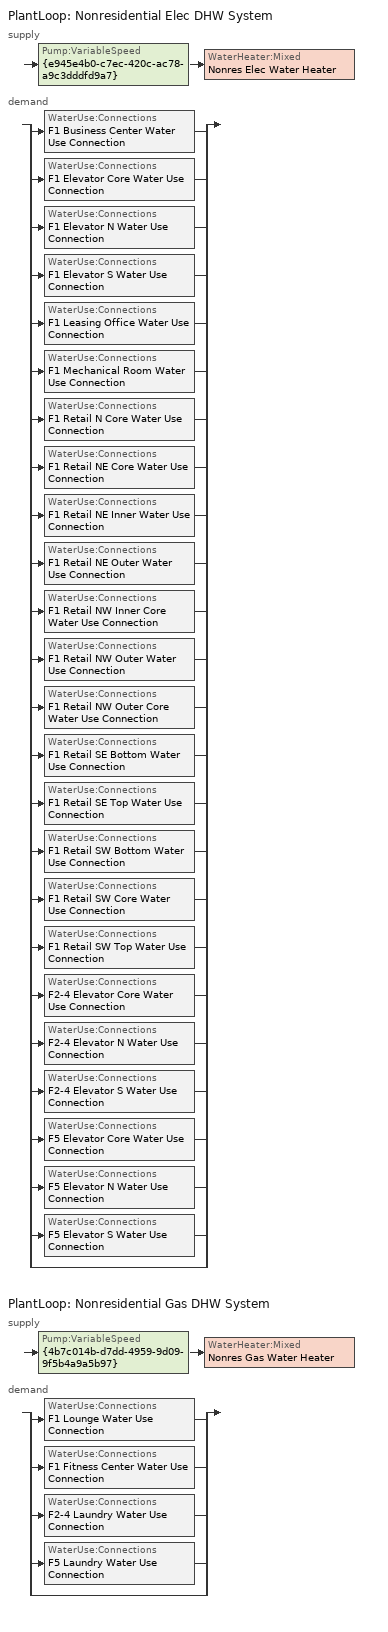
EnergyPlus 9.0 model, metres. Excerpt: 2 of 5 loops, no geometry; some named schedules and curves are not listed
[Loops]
PlantLoop 'Nonresidential Elec DHW System'
 supply: Pump:VariableSpeed '{e945e4b0-c7ec-420c-ac78-a9c3dddfd9a7}' > WaterHeater:Mixed 'Nonres Elec Water Heater'
 demand: split
  | WaterUse:Connections 'F1 Business Center Water Use Connection'
  | WaterUse:Connections 'F1 Elevator Core Water Use Connection'
  | WaterUse:Connections 'F1 Elevator N Water Use Connection'
  | WaterUse:Connections 'F1 Elevator S Water Use Connection'
  | WaterUse:Connections 'F1 Leasing Office Water Use Connection'
  | WaterUse:Connections 'F1 Mechanical Room Water Use Connection'
  | WaterUse:Connections 'F1 Retail N Core Water Use Connection'
  | WaterUse:Connections 'F1 Retail NE Core Water Use Connection'
  | WaterUse:Connections 'F1 Retail NE Inner Water Use Connection'
  | WaterUse:Connections 'F1 Retail NE Outer Water Use Connection'
  | WaterUse:Connections 'F1 Retail NW Inner Core Water Use Connection'
  | WaterUse:Connections 'F1 Retail NW Outer Water Use Connection'
  | WaterUse:Connections 'F1 Retail NW Outer Core Water Use Connection'
  | WaterUse:Connections 'F1 Retail SE Bottom Water Use Connection'
  | WaterUse:Connections 'F1 Retail SE Top Water Use Connection'
  | WaterUse:Connections 'F1 Retail SW Bottom Water Use Connection'
  | WaterUse:Connections 'F1 Retail SW Core Water Use Connection'
  | WaterUse:Connections 'F1 Retail SW Top Water Use Connection'
  | WaterUse:Connections 'F2-4 Elevator Core Water Use Connection'
  | WaterUse:Connections 'F2-4 Elevator N Water Use Connection'
  | WaterUse:Connections 'F2-4 Elevator S Water Use Connection'
  | WaterUse:Connections 'F5 Elevator Core Water Use Connection'
  | WaterUse:Connections 'F5 Elevator N Water Use Connection'
  | WaterUse:Connections 'F5 Elevator S Water Use Connection'
  | bypass
PlantLoop 'Nonresidential Gas DHW System'
 supply: Pump:VariableSpeed '{4b7c014b-d7dd-4959-9d09-9f5b4a9a5b97}' > WaterHeater:Mixed 'Nonres Gas Water Heater'
 demand: split
  | WaterUse:Connections 'F1 Lounge Water Use Connection'
  | WaterUse:Connections 'F1 Fitness Center Water Use Connection'
  | WaterUse:Connections 'F2-4 Laundry Water Use Connection'
  | WaterUse:Connections 'F5 Laundry Water Use Connection'
  | bypass
[Fan:OnOff] Availability Schedule=Always On; Fan Total Efficiency=0.4275; Pressure Rise {Pa}=317.19; Motor Efficiency=0.855; Motor In Airstream Fraction=1
Name | Maximum Flow Rate {m3/s} | Fan Power Ratio Function of Speed Ratio Curve | Fan Efficiency Ratio Function of Speed Ratio Curve
Fan 24 | 0.349971 | Fan On Off Power Curve 18 | Fan On Off Efficiency Curve 18
Fan 25 | 0.349971 | Fan On Off Power Curve 19 | Fan On Off Efficiency Curve 19
Fan 26 | 0.134032 | Fan On Off Power Curve 20 | Fan On Off Efficiency Curve 20
Fan 27 | 0.134032 | Fan On Off Power Curve 21 | Fan On Off Efficiency Curve 21
[Coil:Heating:DX:SingleSpeed] Availability Schedule=Always On Discrete; Gross Rated Heating COP {W/W}=5.58981; Rated Supply Fan Power Per Volume Flow Rate {W/(m3/s)}=773.3; Heating Capacity Function of Temperature Curve=CoilHtgHPQRatio_fToadbSI; Heating Capacity Function of Flow Fraction Curve=CoilHtgHPQRatio_fCFMRatio; Energy Input Ratio Function of Temperature Curve=CoilHtgHPEIRRatio_fToadbSI; Energy Input Ratio Function of Flow Fraction Curve=CoilHtgHPEIRRatio_fCFMRatio; Part Load Fraction Correlation Curve=CoilHtgHPEIRRatio_fQFrac; Minimum Outdoor Dry-Bulb Temperature for Compressor Operation {C}=-8.33333; Maximum Outdoor Dry-Bulb Temperature for Defrost Operation {C}=4.44444; Crankcase Heater Capacity {W}=0; Maximum Outdoor Dry-Bulb Temperature for Crankcase Heater Operation {C}=10; Defrost Strategy=Resistive; Defrost Control=Timed; Defrost Time Period Fraction=0.058333
Name | Gross Rated Heating Capacity {W} | Rated Air Flow Rate {m3/s} | Resistive Defrost Heater Capacity {W}
CoilHtg 3; CoilHtg 2 | 17895.1 | 1.07225 | 22220.3
CoilHtg 1; CoilHtg 21 | 8947.58 | 0.536128 | 11110.1
CoilHtg 4 | 46229 | 2.76999 | 57402.4
CoilHtg 5 | 26842.7 | 1.60838 | 33330.4
CoilHtg 6; CoilHtg 7 | 40264.2 | 2.41257 | 49995.6
CoilHtg 8; CoilHtg 9 | 17522.3 | 1.04991 | 21757.4
CoilHtg 10; CoilHtg 11 | 6710.68 | 0.402095 | 8332.6
CoilHtg 19; CoilHtg 18 | 5965.05 | 0.357418 | 7406.76
CoilHtg 17 | 2982.53 | 0.178709 | 3703.39
CoilHtg 20 | 15409.7 | 0.923327 | 19134.1
CoilHtg 22; CoilHtg 23 | 13421.4 | 0.804189 | 16665.2
CoilHtg 24; CoilHtg 25 | 5840.76 | 0.349971 | 7252.45
CoilHtg 26; CoilHtg 27 | 2236.89 | 0.134032 | 2777.53
[Coil:Cooling:DX:SingleSpeed] Availability Schedule=Always On Discrete; Gross Rated Sensible Heat Ratio=Autosize; Gross Rated Cooling COP {W/W}=4.07563; Rated Evaporator Fan Power Per Volume Flow Rate {W/(m3/s)}=773.3; Total Cooling Capacity Function of Temperature Curve=CoilClgDXQRatio_fTwbToadbSI; Total Cooling Capacity Function of Flow Fraction Curve=CoilClgDXSnglQRatio_fCFMRatio; Energy Input Ratio Function of Flow Fraction Curve=CoilClgDXSnglEIRRatio_fCFMRatio; Part Load Fraction Correlation Curve=CoilClgDXSEEREIRRatio_fQFrac; Condenser Type=AirCooled; Evaporative Condenser Effectiveness=0; Evaporative Condenser Air Flow Rate {m3/s}=Autosize; Evaporative Condenser Pump Rated Power Consumption {W}=Autosize; Crankcase Heater Capacity {W}=0; Maximum Outdoor Dry-Bulb Temperature for Crankcase Heater Operation {C}=0; Basin Heater Capacity {W/K}=0; Basin Heater Setpoint Temperature {C}=10
Name | Gross Rated Total Cooling Capacity {W} | Rated Air Flow Rate {m3/s} | Energy Input Ratio Function of Temperature Curve
CoilCooling 3 | 18546.1 | 1.07225 | CoilClgDXSEEREIR_fTwbToadbSI-3
CoilCooling 1 | 9273.06 | 0.536128 | CoilClgDXSEEREIR_fTwbToadbSI
CoilCooling 2 | 18546.1 | 1.07225 | CoilClgDXSEEREIR_fTwbToadbSI-2
CoilCooling 4 | 47911 | 2.76999 | CoilClgDXSEEREIR_fTwbToadbSI-4
CoilCooling 5 | 27819.2 | 1.60838 | CoilClgDXSEEREIR_fTwbToadbSI-5
CoilCooling 6 | 41728.9 | 2.41257 | CoilClgDXSEEREIR_fTwbToadbSI-6
CoilCooling 7 | 41728.9 | 2.41257 | CoilClgDXSEEREIR_fTwbToadbSI-7
CoilCooling 8 | 18159.7 | 1.04991 | CoilClgDXSEEREIR_fTwbToadbSI-8
CoilCooling 9 | 18159.7 | 1.04991 | CoilClgDXSEEREIR_fTwbToadbSI-9
CoilCooling 10 | 6954.81 | 0.402095 | CoilClgDXSEEREIR_fTwbToadbSI-10
CoilCooling 11 | 6954.81 | 0.402095 | CoilClgDXSEEREIR_fTwbToadbSI-11
CoilCooling 19 | 6182.04 | 0.357418 | CoilClgDXSEEREIR_fTwbToadbSI-14
CoilCooling 17 | 3091.02 | 0.178709 | CoilClgDXSEEREIR_fTwbToadbSI-12
CoilCooling 18 | 6182.04 | 0.357418 | CoilClgDXSEEREIR_fTwbToadbSI-13
CoilCooling 20 | 15970.3 | 0.923327 | CoilClgDXSEEREIR_fTwbToadbSI-15
CoilCooling 21 | 9273.06 | 0.536128 | CoilClgDXSEEREIR_fTwbToadbSI-16
CoilCooling 22 | 13909.6 | 0.804189 | CoilClgDXSEEREIR_fTwbToadbSI-17
CoilCooling 23 | 13909.6 | 0.804189 | CoilClgDXSEEREIR_fTwbToadbSI-18
CoilCooling 24 | 6053.24 | 0.349971 | CoilClgDXSEEREIR_fTwbToadbSI-19
CoilCooling 25 | 6053.24 | 0.349971 | CoilClgDXSEEREIR_fTwbToadbSI-20
CoilCooling 26 | 2318.27 | 0.134032 | CoilClgDXSEEREIR_fTwbToadbSI-21
CoilCooling 27 | 2318.27 | 0.134032 | CoilClgDXSEEREIR_fTwbToadbSI-22
[Coil:Heating:Electric] Availability Schedule=Always On; Efficiency=1
Name | Nominal Capacity {W}
SupCoilHtg 3; SupCoilHtg 2 | 14574.1
SupCoilHtg 1; SupCoilHtg 21 | 7287.07
SupCoilHtg 4 | 37650
SupCoilHtg 5 | 21861.2
SupCoilHtg 6; SupCoilHtg 7 | 32791.7
SupCoilHtg 8; SupCoilHtg 9 | 14270.5
SupCoilHtg 10; SupCoilHtg 11 | 5465.31
SupCoilHtg 19; SupCoilHtg 18 | 4858.03
SupCoilHtg 17 | 2429.02
SupCoilHtg 20 | 12549.9
SupCoilHtg 22; SupCoilHtg 23 | 10930.6
SupCoilHtg 24; SupCoilHtg 25 | 4756.84
SupCoilHtg 26; SupCoilHtg 27 | 1821.76
[AvailabilityManager:NightCycle] Applicability Schedule=Always On Discrete; Control Type=CycleOnAny; Thermostat Tolerance {deltaC}=1.11111; Cycling Run Time Control Type=ThermostatWithMinimumRunTime; Cycling Run Time {s}=900
Name | Fan Schedule
Availability Manager Night Cycle 1 | RetailHVACAvail
Availability Manager Night Cycle 2 | OfficeHVACAvail
[AvailabilityManager:Scheduled] Schedule=Always On Discrete
BaseSys5 OACtrl OA System Availability Manager; DOAS1 OACtrl OA System Availability Manager
[PlantLoop] Fluid Type=Water; Maximum Loop Temperature {C}=100; Minimum Loop Temperature {C}=0; Maximum Loop Flow Rate {m3/s}=Autosize; Minimum Loop Flow Rate {m3/s}=0; Plant Loop Volume {m3}=Autocalculate; Load Distribution Scheme=Optimal; Plant Loop Demand Calculation Scheme=SingleSetpoint
Name | Plant Equipment Operation Scheme
Nonresidential Elec DHW System | Nonresidential Elec DHW System Operation Schemes
Nonresidential Gas DHW System | Nonresidential Gas DHW System Operation Schemes
[Sizing:Plant] Loop Type=Heating; Design Loop Exit Temperature {C}=57.2222; Loop Design Temperature Difference {deltaC}=44.4444; Sizing Option=NonCoincident; Zone Timesteps in Averaging Window=1; Coincident Sizing Factor Mode=None
Nonresidential Elec DHW System; Nonresidential Gas DHW System
[Pump:VariableSpeed] Design Maximum Flow Rate {m3/s}=Autosize; Design Pump Head {Pa}=0; Design Power Consumption {W}=Autosize; Motor Efficiency=0.9; Fraction of Motor Inefficiencies to Fluid Stream=0; Coefficient 1 of the Part Load Performance Curve=0; Coefficient 2 of the Part Load Performance Curve=1; Coefficient 3 of the Part Load Performance Curve=0; Coefficient 4 of the Part Load Performance Curve=0; Design Minimum Flow Rate {m3/s}=0; Pump Control Type=Intermittent; Skin Loss Radiative Fraction=0.5; Design Power Sizing Method=PowerPerFlowPerPressure; Design Electric Power per Unit Flow Rate {W/(m3/s)}=348701.1; Design Shaft Power per Unit Flow Rate per Unit Head=1.28205; Design Minimum Flow Rate Fraction=0
{e945e4b0-c7ec-420c-ac78-a9c3dddfd9a7}; {4b7c014b-d7dd-4959-9d09-9f5b4a9a5b97}
[PlantEquipmentOperationSchemes] Control Scheme Object Type 1=PlantEquipmentOperation:HeatingLoad; Control Scheme Schedule Name 1=Always On Discrete
Name | Control Scheme Name 1
Nonresidential Elec DHW System Operation Schemes | Nonresidential Elec DHW System Heating Operation Scheme
Nonresidential Gas DHW System Operation Schemes | Nonresidential Gas DHW System Heating Operation Scheme
[PlantEquipmentOperation:HeatingLoad] Load Range Lower Limit 1 {W}=0; Load Range Upper Limit 1 {W}=1000000000
Name | Range Equipment List Name 1
Nonresidential Elec DHW System Heating Operation Scheme | Nonresidential Elec DHW System Heating Equipment List
Nonresidential Gas DHW System Heating Operation Scheme | Nonresidential Gas DHW System Heating Equipment List
[PlantEquipmentList]
Nonresidential Elec DHW System Heating Equipment List: WaterHeater:Mixed, Nonres Elec Water Heater
Nonresidential Gas DHW System Heating Equipment List: WaterHeater:Mixed, Nonres Gas Water Heater
[WaterHeater:Mixed] Deadband Temperature Difference {deltaC}=2; Maximum Temperature Limit {C}=82.22; Heater Control Type=Cycle; Heater Ignition Minimum Flow Rate {m3/s}=0; Heater Ignition Delay {s}=0; Off Cycle Parasitic Fuel Consumption Rate {W}=0; Off Cycle Parasitic Heat Fraction to Tank=0.8; On Cycle Parasitic Fuel Consumption Rate {W}=0; On Cycle Parasitic Heat Fraction to Tank=0; Ambient Temperature Indicator=Schedule; Off Cycle Loss Fraction to Zone=1; On Cycle Loss Fraction to Zone=1; Use Side Effectiveness=1; Source Side Effectiveness=1; Use Side Design Flow Rate {m3/s}=Autosize; Source Side Design Flow Rate {m3/s}=Autosize; Indirect Water Heating Recovery Time {hr}=1.5; Source Side Flow Control Mode=IndirectHeatPrimarySetpoint
Name | Tank Volume {m3} | Setpoint Temperature Schedule | Heater Maximum Capacity {W} | Heater Fuel Type | Heater Thermal Efficiency | Ambient Temperature Schedule | Off Cycle Loss Coefficient to Ambient Temperature {W/K} | On Cycle Loss Coefficient to Ambient Temperature {W/K}
Nonres Elec Water Heater | 0.0912598 | Nonres Elec Water Heater Setpoint Temp | 7026.73 | Electricity | 0.99 | Nonres Elec Water Heater Ambient Temperature | 0.299354 | 0.299354
Nonres Gas Water Heater | 0.0223027 | Nonres Gas Water Heater Setpoint Temp | 2146.56 | NaturalGas | 0.8 | Nonres Gas Water Heater Ambient Temperature | 4.74783 | 4.74783
[WaterUse:Connections]
Name | Water Use Equipment Name 1
F1 Business Center Water Use Connection | F1 Business Center Water Use Equipment
F1 Elevator Core Water Use Connection | F1 Elevator Core Water Use Equipment
F1 Elevator N Water Use Connection | F1 Elevator N Water Use Equipment
F1 Elevator S Water Use Connection | F1 Elevator S Water Use Equipment
F1 Leasing Office Water Use Connection | F1 Leasing Office Water Use Equipment
F1 Mechanical Room Water Use Connection | F1 Mechanical Room Water Use Equipment
F1 Retail N Core Water Use Connection | F1 Retail N Core Water Use Equipment
F1 Retail NE Core Water Use Connection | F1 Retail NE Core Water Use Equipment
F1 Retail NE Inner Water Use Connection | F1 Retail NE Inner Water Use Equipment
F1 Retail NE Outer Water Use Connection | F1 Retail NE Outer Water Use Equipment
F1 Retail NW Inner Core Water Use Connection | F1 Retail NW Inner Core Water Use Equipment
F1 Retail NW Outer Water Use Connection | F1 Retail NW Outer Water Use Equipment
F1 Retail NW Outer Core Water Use Connection | F1 Retail NW Outer Core Water Use Equipment
F1 Retail SE Bottom Water Use Connection | F1 Retail SE Bottom Water Use Equipment
F1 Retail SE Top Water Use Connection | F1 Retail SE Top Water Use Equipment
F1 Retail SW Bottom Water Use Connection | F1 Retail SW Bottom Water Use Equipment
F1 Retail SW Core Water Use Connection | F1 Retail SW Core Water Use Equipment
F1 Retail SW Top Water Use Connection | F1 Retail SW Top Water Use Equipment
F2-4 Elevator Core Water Use Connection | F2-4 Elevator Core Water Use Equipment
F2-4 Elevator N Water Use Connection | F2-4 Elevator N Water Use Equipment
F2-4 Elevator S Water Use Connection | F2-4 Elevator S Water Use Equipment
F5 Elevator Core Water Use Connection | F5 Elevator Core Water Use Equipment
F5 Elevator N Water Use Connection | F5 Elevator N Water Use Equipment
F5 Elevator S Water Use Connection | F5 Elevator S Water Use Equipment
F1 Lounge Water Use Connection | F1 Lounge Water Use Equipment
F1 Fitness Center Water Use Connection | F1 Fitness Center Water Use Equipment
F2-4 Laundry Water Use Connection | F2-4 Laundry Water Use Equipment
F5 Laundry Water Use Connection | F5 Laundry Water Use Equipment
[WaterUse:Equipment]
Name | Peak Flow Rate {m3/s} | Flow Rate Fraction Schedule | Target Temperature Schedule
F1 Business Center Water Use Equipment | 1.13568e-06 | RetailServiceHotWater | F1 Business Center Target SHW Temp
F1 Elevator Core Water Use Equipment | 7.09765e-09 | RetailServiceHotWater | F1 Elevator Core Target SHW Temp
F1 Elevator N Water Use Equipment | 7.09765e-09 | RetailServiceHotWater | F1 Elevator N Target SHW Temp
F1 Elevator S Water Use Equipment | 7.09765e-09 | RetailServiceHotWater | F1 Elevator S Target SHW Temp
F1 Leasing Office Water Use Equipment | 3.26492e-07 | RetailServiceHotWater | F1 Leasing Office Target SHW Temp
F1 Mechanical Room Water Use Equipment | 1.22647e-07 | RetailServiceHotWater | F1 Mechanical Room Target SHW Temp
F1 Retail N Core Water Use Equipment | 2.62666e-06 | RetailServiceHotWater | F1 Retail N Core Target SHW Temp
F1 Retail NE Core Water Use Equipment | 2.2717e-06 | RetailServiceHotWater | F1 Retail NE Core Target SHW Temp
F1 Retail NE Inner Water Use Equipment | 2.2717e-06 | RetailServiceHotWater | F1 Retail NE Inner Target SHW Temp
F1 Retail NE Outer Water Use Equipment | 2.2717e-06 | RetailServiceHotWater | F1 Retail NE Outer Target SHW Temp
F1 Retail NW Inner Core Water Use Equipment | 2.2717e-06 | RetailServiceHotWater | F1 Retail NW Inner Core Target SHW Temp
F1 Retail NW Outer Water Use Equipment | 2.2717e-06 | RetailServiceHotWater | F1 Retail NW Outer Target SHW Temp
F1 Retail NW Outer Core Water Use Equipment | 2.2717e-06 | RetailServiceHotWater | F1 Retail NW Outer Core Target SHW Temp
F1 Retail SE Bottom Water Use Equipment | 2.2717e-06 | RetailServiceHotWater | F1 Retail SE Bottom Target SHW Temp
F1 Retail SE Top Water Use Equipment | 2.2717e-06 | RetailServiceHotWater | F1 Retail SE Top Target SHW Temp
F1 Retail SW Bottom Water Use Equipment | 2.2717e-06 | RetailServiceHotWater | F1 Retail SW Bottom Target SHW Temp
F1 Retail SW Core Water Use Equipment | 2.2717e-06 | RetailServiceHotWater | F1 Retail SW Core Target SHW Temp
F1 Retail SW Top Water Use Equipment | 2.44207e-06 | RetailServiceHotWater | F1 Retail SW Top Target SHW Temp
F2-4 Elevator Core Water Use Equipment | 2.12929e-08 | OfficeServiceHotWater | F2-4 Elevator Core Target SHW Temp
F2-4 Elevator N Water Use Equipment | 2.12929e-08 | OfficeServiceHotWater | F2-4 Elevator N Target SHW Temp
F2-4 Elevator S Water Use Equipment | 2.12929e-08 | OfficeServiceHotWater | F2-4 Elevator S Target SHW Temp
F5 Elevator Core Water Use Equipment | 7.09765e-09 | OfficeServiceHotWater | F5 Elevator Core Target SHW Temp
F5 Elevator N Water Use Equipment | 7.09765e-09 | OfficeServiceHotWater | F5 Elevator N Target SHW Temp
F5 Elevator S Water Use Equipment | 7.09765e-09 | OfficeServiceHotWater | F5 Elevator S Target SHW Temp
F1 Lounge Water Use Equipment | 3.3124e-06 | RetailServiceHotWater | F1 Lounge Target SHW Temp
F1 Fitness Center Water Use Equipment | 1.70344e-06 | RetailServiceHotWater | F1 Fitness Center Target SHW Temp
F2-4 Laundry Water Use Equipment | 1.64098e-06 | OfficeServiceHotWater | F2-4 Laundry Target SHW Temp
F5 Laundry Water Use Equipment | 5.46992e-07 | OfficeServiceHotWater | F5 Laundry Target SHW Temp
[SetpointManager:Scheduled] Control Variable=Temperature
Name | Schedule | Setpoint Node or NodeList
{9c23ce0c-5e43-433c-81de-28aacaa101f5} | Nonresidential Elec DHW System Supply Temp Schedule | Nonresidential Elec DHW System Supply Mixer Outlet Node
{020d1c5b-c051-4ad9-a748-a02a762bd704} | Nonresidential Gas DHW System Supply Temp Schedule | Nonresidential Gas DHW System Supply Mixer Outlet Node
[Schedule:Year]
Always On: Always On Week Rule - Jan1-Dec31, 1, 1, 12, 31
OfficeServiceHotWater: OfficeServiceHotWaterWk, 1, 1, 12, 31
RetailServiceHotWater: RetailServiceHotWaterWk, 1, 1, 12, 31
F1 Business Center Target SHW Temp: F1 Business Center Target SHW Temp Week Rule - Jan1-Dec31, 1, 1, 12, 31
F1 Elevator Core Target SHW Temp: F1 Elevator Core Target SHW Temp Week Rule - Jan1-Dec31, 1, 1, 12, 31
F1 Elevator N Target SHW Temp: F1 Elevator N Target SHW Temp Week Rule - Jan1-Dec31, 1, 1, 12, 31
F1 Elevator S Target SHW Temp: F1 Elevator S Target SHW Temp Week Rule - Jan1-Dec31, 1, 1, 12, 31
F1 Fitness Center Target SHW Temp: F1 Fitness Center Target SHW Temp Week Rule - Jan1-Dec31, 1, 1, 12, 31
F1 Leasing Office Target SHW Temp: F1 Leasing Office Target SHW Temp Week Rule - Jan1-Dec31, 1, 1, 12, 31
F1 Lounge Target SHW Temp: F1 Lounge Target SHW Temp Week Rule - Jan1-Dec31, 1, 1, 12, 31
F1 Mechanical Room Target SHW Temp: F1 Mechanical Room Target SHW Temp Week Rule - Jan1-Dec31, 1, 1, 12, 31
F1 Retail N Core Target SHW Temp: F1 Retail N Core Target SHW Temp Week Rule - Jan1-Dec31, 1, 1, 12, 31
F1 Retail NE Core Target SHW Temp: F1 Retail NE Core Target SHW Temp Week Rule - Jan1-Dec31, 1, 1, 12, 31
F1 Retail NE Inner Target SHW Temp: F1 Retail NE Inner Target SHW Temp Week Rule - Jan1-Dec31, 1, 1, 12, 31
F1 Retail NE Outer Target SHW Temp: F1 Retail NE Outer Target SHW Temp Week Rule - Jan1-Dec31, 1, 1, 12, 31
F1 Retail NW Inner Core Target SHW Temp: F1 Retail NW Inner Core Target SHW Temp Week Rule - Jan1-Dec31, 1, 1, 12, 31
F1 Retail NW Outer Core Target SHW Temp: F1 Retail NW Outer Core Target SHW Temp Week Rule - Jan1-Dec31, 1, 1, 12, 31
F1 Retail NW Outer Target SHW Temp: F1 Retail NW Outer Target SHW Temp Week Rule - Jan1-Dec31, 1, 1, 12, 31
F1 Retail SE Bottom Target SHW Temp: F1 Retail SE Bottom Target SHW Temp Week Rule - Jan1-Dec31, 1, 1, 12, 31
F1 Retail SE Top Target SHW Temp: F1 Retail SE Top Target SHW Temp Week Rule - Jan1-Dec31, 1, 1, 12, 31
F1 Retail SW Bottom Target SHW Temp: F1 Retail SW Bottom Target SHW Temp Week Rule - Jan1-Dec31, 1, 1, 12, 31
F1 Retail SW Core Target SHW Temp: F1 Retail SW Core Target SHW Temp Week Rule - Jan1-Dec31, 1, 1, 12, 31
F1 Retail SW Top Target SHW Temp: F1 Retail SW Top Target SHW Temp Week Rule - Jan1-Dec31, 1, 1, 12, 31
F2-4 Elevator Core Target SHW Temp: F2-4 Elevator Core Target SHW Temp Week Rule - Jan1-Dec31, 1, 1, 12, 31
F2-4 Elevator N Target SHW Temp: F2-4 Elevator N Target SHW Temp Week Rule - Jan1-Dec31, 1, 1, 12, 31
F2-4 Elevator S Target SHW Temp: F2-4 Elevator S Target SHW Temp Week Rule - Jan1-Dec31, 1, 1, 12, 31
F2-4 Laundry Target SHW Temp: F2-4 Laundry Target SHW Temp Week Rule - Jan1-Dec31, 1, 1, 12, 31
F5 Elevator Core Target SHW Temp: F5 Elevator Core Target SHW Temp Week Rule - Jan1-Dec31, 1, 1, 12, 31
F5 Elevator N Target SHW Temp: F5 Elevator N Target SHW Temp Week Rule - Jan1-Dec31, 1, 1, 12, 31
F5 Elevator S Target SHW Temp: F5 Elevator S Target SHW Temp Week Rule - Jan1-Dec31, 1, 1, 12, 31
F5 Laundry Target SHW Temp: F5 Laundry Target SHW Temp Week Rule - Jan1-Dec31, 1, 1, 12, 31
Nonres Elec Water Heater Ambient Temperature: Nonres Elec Water Heater Ambient Temperature Week Rule - Jan1-Dec31, 1, 1, 12, 31
Nonres Elec Water Heater Setpoint Temp: Nonres Elec Water Heater Setpoint Temp Week Rule - Jan1-Dec31, 1, 1, 12, 31
Nonres Gas Water Heater Ambient Temperature: Nonres Gas Water Heater Ambient Temperature Week Rule - Jan1-Dec31, 1, 1, 12, 31
Nonres Gas Water Heater Setpoint Temp: Nonres Gas Water Heater Setpoint Temp Week Rule - Jan1-Dec31, 1, 1, 12, 31
Nonresidential Elec DHW System Supply Temp Schedule: Nonresidential Elec DHW System Supply Temp Schedule Week Rule - Jan1-Dec31, 1, 1, 12, 31
Nonresidential Gas DHW System Supply Temp Schedule: Nonresidential Gas DHW System Supply Temp Schedule Week Rule - Jan1-Dec31, 1, 1, 12, 31
[Schedule:Week:Daily]
OfficeServiceHotWaterWk: OfficeServiceHotWaterSun, OfficeServiceHotWaterWD, OfficeServiceHotWaterWD, OfficeServiceHotWaterWD, OfficeServiceHotWaterWD, OfficeServiceHotWaterWD, OfficeServiceHotWaterSat, OfficeServiceHotWaterSun, OnDay, OffDay, OfficeServiceHotWaterSun, OfficeServiceHotWaterSun
RetailServiceHotWaterWk: RetailServiceHotWaterSun, RetailServiceHotWaterWD, RetailServiceHotWaterWD, RetailServiceHotWaterWD, RetailServiceHotWaterWD, RetailServiceHotWaterWD, RetailServiceHotWaterSat, RetailServiceHotWaterSun, OnDay, OffDay, RetailServiceHotWaterSun, RetailServiceHotWaterSun
F1 Business Center Target SHW Temp Week Rule - Jan1-Dec31: {80e2c012-1bb5-4421-b7c9-43ed0f72b64b}, {80e2c012-1bb5-4421-b7c9-43ed0f72b64b}, {80e2c012-1bb5-4421-b7c9-43ed0f72b64b}, {80e2c012-1bb5-4421-b7c9-43ed0f72b64b}, {80e2c012-1bb5-4421-b7c9-43ed0f72b64b}, {80e2c012-1bb5-4421-b7c9-43ed0f72b64b}, {80e2c012-1bb5-4421-b7c9-43ed0f72b64b}, {80e2c012-1bb5-4421-b7c9-43ed0f72b64b}, {80e2c012-1bb5-4421-b7c9-43ed0f72b64b}, {80e2c012-1bb5-4421-b7c9-43ed0f72b64b}, {80e2c012-1bb5-4421-b7c9-43ed0f72b64b}, {80e2c012-1bb5-4421-b7c9-43ed0f72b64b}
F1 Elevator Core Target SHW Temp Week Rule - Jan1-Dec31: {abe9f7e3-a1b5-4d95-a080-f5256ad6358c}, {abe9f7e3-a1b5-4d95-a080-f5256ad6358c}, {abe9f7e3-a1b5-4d95-a080-f5256ad6358c}, {abe9f7e3-a1b5-4d95-a080-f5256ad6358c}, {abe9f7e3-a1b5-4d95-a080-f5256ad6358c}, {abe9f7e3-a1b5-4d95-a080-f5256ad6358c}, {abe9f7e3-a1b5-4d95-a080-f5256ad6358c}, {abe9f7e3-a1b5-4d95-a080-f5256ad6358c}, {abe9f7e3-a1b5-4d95-a080-f5256ad6358c}, {abe9f7e3-a1b5-4d95-a080-f5256ad6358c}, {abe9f7e3-a1b5-4d95-a080-f5256ad6358c}, {abe9f7e3-a1b5-4d95-a080-f5256ad6358c}
F1 Elevator N Target SHW Temp Week Rule - Jan1-Dec31: {4d3eff7e-54ae-4793-860d-41e3d1fba7af}, {4d3eff7e-54ae-4793-860d-41e3d1fba7af}, {4d3eff7e-54ae-4793-860d-41e3d1fba7af}, {4d3eff7e-54ae-4793-860d-41e3d1fba7af}, {4d3eff7e-54ae-4793-860d-41e3d1fba7af}, {4d3eff7e-54ae-4793-860d-41e3d1fba7af}, {4d3eff7e-54ae-4793-860d-41e3d1fba7af}, {4d3eff7e-54ae-4793-860d-41e3d1fba7af}, {4d3eff7e-54ae-4793-860d-41e3d1fba7af}, {4d3eff7e-54ae-4793-860d-41e3d1fba7af}, {4d3eff7e-54ae-4793-860d-41e3d1fba7af}, {4d3eff7e-54ae-4793-860d-41e3d1fba7af}
F1 Elevator S Target SHW Temp Week Rule - Jan1-Dec31: {b1c16406-1707-49bf-aa79-650cbeb5ce8b}, {b1c16406-1707-49bf-aa79-650cbeb5ce8b}, {b1c16406-1707-49bf-aa79-650cbeb5ce8b}, {b1c16406-1707-49bf-aa79-650cbeb5ce8b}, {b1c16406-1707-49bf-aa79-650cbeb5ce8b}, {b1c16406-1707-49bf-aa79-650cbeb5ce8b}, {b1c16406-1707-49bf-aa79-650cbeb5ce8b}, {b1c16406-1707-49bf-aa79-650cbeb5ce8b}, {b1c16406-1707-49bf-aa79-650cbeb5ce8b}, {b1c16406-1707-49bf-aa79-650cbeb5ce8b}, {b1c16406-1707-49bf-aa79-650cbeb5ce8b}, {b1c16406-1707-49bf-aa79-650cbeb5ce8b}
F1 Fitness Center Target SHW Temp Week Rule - Jan1-Dec31: {23a9564d-5437-46b8-a3ca-e53b9b1473e1}, {23a9564d-5437-46b8-a3ca-e53b9b1473e1}, {23a9564d-5437-46b8-a3ca-e53b9b1473e1}, {23a9564d-5437-46b8-a3ca-e53b9b1473e1}, {23a9564d-5437-46b8-a3ca-e53b9b1473e1}, {23a9564d-5437-46b8-a3ca-e53b9b1473e1}, {23a9564d-5437-46b8-a3ca-e53b9b1473e1}, {23a9564d-5437-46b8-a3ca-e53b9b1473e1}, {23a9564d-5437-46b8-a3ca-e53b9b1473e1}, {23a9564d-5437-46b8-a3ca-e53b9b1473e1}, {23a9564d-5437-46b8-a3ca-e53b9b1473e1}, {23a9564d-5437-46b8-a3ca-e53b9b1473e1}
F1 Leasing Office Target SHW Temp Week Rule - Jan1-Dec31: {69d5296a-42c5-4c72-8ec1-b90567dd50c6}, {69d5296a-42c5-4c72-8ec1-b90567dd50c6}, {69d5296a-42c5-4c72-8ec1-b90567dd50c6}, {69d5296a-42c5-4c72-8ec1-b90567dd50c6}, {69d5296a-42c5-4c72-8ec1-b90567dd50c6}, {69d5296a-42c5-4c72-8ec1-b90567dd50c6}, {69d5296a-42c5-4c72-8ec1-b90567dd50c6}, {69d5296a-42c5-4c72-8ec1-b90567dd50c6}, {69d5296a-42c5-4c72-8ec1-b90567dd50c6}, {69d5296a-42c5-4c72-8ec1-b90567dd50c6}, {69d5296a-42c5-4c72-8ec1-b90567dd50c6}, {69d5296a-42c5-4c72-8ec1-b90567dd50c6}
F1 Lounge Target SHW Temp Week Rule - Jan1-Dec31: {6c55bbcb-89b0-47d8-bd58-5f086ad35475}, {6c55bbcb-89b0-47d8-bd58-5f086ad35475}, {6c55bbcb-89b0-47d8-bd58-5f086ad35475}, {6c55bbcb-89b0-47d8-bd58-5f086ad35475}, {6c55bbcb-89b0-47d8-bd58-5f086ad35475}, {6c55bbcb-89b0-47d8-bd58-5f086ad35475}, {6c55bbcb-89b0-47d8-bd58-5f086ad35475}, {6c55bbcb-89b0-47d8-bd58-5f086ad35475}, {6c55bbcb-89b0-47d8-bd58-5f086ad35475}, {6c55bbcb-89b0-47d8-bd58-5f086ad35475}, {6c55bbcb-89b0-47d8-bd58-5f086ad35475}, {6c55bbcb-89b0-47d8-bd58-5f086ad35475}
F1 Mechanical Room Target SHW Temp Week Rule - Jan1-Dec31: {2158b899-3184-440e-84f8-48171fae316d}, {2158b899-3184-440e-84f8-48171fae316d}, {2158b899-3184-440e-84f8-48171fae316d}, {2158b899-3184-440e-84f8-48171fae316d}, {2158b899-3184-440e-84f8-48171fae316d}, {2158b899-3184-440e-84f8-48171fae316d}, {2158b899-3184-440e-84f8-48171fae316d}, {2158b899-3184-440e-84f8-48171fae316d}, {2158b899-3184-440e-84f8-48171fae316d}, {2158b899-3184-440e-84f8-48171fae316d}, {2158b899-3184-440e-84f8-48171fae316d}, {2158b899-3184-440e-84f8-48171fae316d}
F1 Retail N Core Target SHW Temp Week Rule - Jan1-Dec31: {48dbfa5d-7a27-417d-b510-4e5b5343e335}, {48dbfa5d-7a27-417d-b510-4e5b5343e335}, {48dbfa5d-7a27-417d-b510-4e5b5343e335}, {48dbfa5d-7a27-417d-b510-4e5b5343e335}, {48dbfa5d-7a27-417d-b510-4e5b5343e335}, {48dbfa5d-7a27-417d-b510-4e5b5343e335}, {48dbfa5d-7a27-417d-b510-4e5b5343e335}, {48dbfa5d-7a27-417d-b510-4e5b5343e335}, {48dbfa5d-7a27-417d-b510-4e5b5343e335}, {48dbfa5d-7a27-417d-b510-4e5b5343e335}, {48dbfa5d-7a27-417d-b510-4e5b5343e335}, {48dbfa5d-7a27-417d-b510-4e5b5343e335}
F1 Retail NE Core Target SHW Temp Week Rule - Jan1-Dec31: {9b59279e-0f08-48cf-9f3f-77e21565b221}, {9b59279e-0f08-48cf-9f3f-77e21565b221}, {9b59279e-0f08-48cf-9f3f-77e21565b221}, {9b59279e-0f08-48cf-9f3f-77e21565b221}, {9b59279e-0f08-48cf-9f3f-77e21565b221}, {9b59279e-0f08-48cf-9f3f-77e21565b221}, {9b59279e-0f08-48cf-9f3f-77e21565b221}, {9b59279e-0f08-48cf-9f3f-77e21565b221}, {9b59279e-0f08-48cf-9f3f-77e21565b221}, {9b59279e-0f08-48cf-9f3f-77e21565b221}, {9b59279e-0f08-48cf-9f3f-77e21565b221}, {9b59279e-0f08-48cf-9f3f-77e21565b221}
F1 Retail NE Inner Target SHW Temp Week Rule - Jan1-Dec31: {fe025e89-2701-4f97-9921-c43b56f52668}, {fe025e89-2701-4f97-9921-c43b56f52668}, {fe025e89-2701-4f97-9921-c43b56f52668}, {fe025e89-2701-4f97-9921-c43b56f52668}, {fe025e89-2701-4f97-9921-c43b56f52668}, {fe025e89-2701-4f97-9921-c43b56f52668}, {fe025e89-2701-4f97-9921-c43b56f52668}, {fe025e89-2701-4f97-9921-c43b56f52668}, {fe025e89-2701-4f97-9921-c43b56f52668}, {fe025e89-2701-4f97-9921-c43b56f52668}, {fe025e89-2701-4f97-9921-c43b56f52668}, {fe025e89-2701-4f97-9921-c43b56f52668}
F1 Retail NE Outer Target SHW Temp Week Rule - Jan1-Dec31: {eb74781c-03cc-4548-aa77-8b3558767861}, {eb74781c-03cc-4548-aa77-8b3558767861}, {eb74781c-03cc-4548-aa77-8b3558767861}, {eb74781c-03cc-4548-aa77-8b3558767861}, {eb74781c-03cc-4548-aa77-8b3558767861}, {eb74781c-03cc-4548-aa77-8b3558767861}, {eb74781c-03cc-4548-aa77-8b3558767861}, {eb74781c-03cc-4548-aa77-8b3558767861}, {eb74781c-03cc-4548-aa77-8b3558767861}, {eb74781c-03cc-4548-aa77-8b3558767861}, {eb74781c-03cc-4548-aa77-8b3558767861}, {eb74781c-03cc-4548-aa77-8b3558767861}
F1 Retail NW Inner Core Target SHW Temp Week Rule - Jan1-Dec31: {86a1a7f9-1ae0-4d73-9a97-ad8a8600142d}, {86a1a7f9-1ae0-4d73-9a97-ad8a8600142d}, {86a1a7f9-1ae0-4d73-9a97-ad8a8600142d}, {86a1a7f9-1ae0-4d73-9a97-ad8a8600142d}, {86a1a7f9-1ae0-4d73-9a97-ad8a8600142d}, {86a1a7f9-1ae0-4d73-9a97-ad8a8600142d}, {86a1a7f9-1ae0-4d73-9a97-ad8a8600142d}, {86a1a7f9-1ae0-4d73-9a97-ad8a8600142d}, {86a1a7f9-1ae0-4d73-9a97-ad8a8600142d}, {86a1a7f9-1ae0-4d73-9a97-ad8a8600142d}, {86a1a7f9-1ae0-4d73-9a97-ad8a8600142d}, {86a1a7f9-1ae0-4d73-9a97-ad8a8600142d}
F1 Retail NW Outer Core Target SHW Temp Week Rule - Jan1-Dec31: {734b135b-9ceb-428b-a084-6179000322aa}, {734b135b-9ceb-428b-a084-6179000322aa}, {734b135b-9ceb-428b-a084-6179000322aa}, {734b135b-9ceb-428b-a084-6179000322aa}, {734b135b-9ceb-428b-a084-6179000322aa}, {734b135b-9ceb-428b-a084-6179000322aa}, {734b135b-9ceb-428b-a084-6179000322aa}, {734b135b-9ceb-428b-a084-6179000322aa}, {734b135b-9ceb-428b-a084-6179000322aa}, {734b135b-9ceb-428b-a084-6179000322aa}, {734b135b-9ceb-428b-a084-6179000322aa}, {734b135b-9ceb-428b-a084-6179000322aa}
F1 Retail NW Outer Target SHW Temp Week Rule - Jan1-Dec31: {06732438-a15d-4905-9209-59138cd4fd2c}, {06732438-a15d-4905-9209-59138cd4fd2c}, {06732438-a15d-4905-9209-59138cd4fd2c}, {06732438-a15d-4905-9209-59138cd4fd2c}, {06732438-a15d-4905-9209-59138cd4fd2c}, {06732438-a15d-4905-9209-59138cd4fd2c}, {06732438-a15d-4905-9209-59138cd4fd2c}, {06732438-a15d-4905-9209-59138cd4fd2c}, {06732438-a15d-4905-9209-59138cd4fd2c}, {06732438-a15d-4905-9209-59138cd4fd2c}, {06732438-a15d-4905-9209-59138cd4fd2c}, {06732438-a15d-4905-9209-59138cd4fd2c}
F1 Retail SE Bottom Target SHW Temp Week Rule - Jan1-Dec31: {a8c62e0c-f9f9-47fb-b7e3-d881cbf79755}, {a8c62e0c-f9f9-47fb-b7e3-d881cbf79755}, {a8c62e0c-f9f9-47fb-b7e3-d881cbf79755}, {a8c62e0c-f9f9-47fb-b7e3-d881cbf79755}, {a8c62e0c-f9f9-47fb-b7e3-d881cbf79755}, {a8c62e0c-f9f9-47fb-b7e3-d881cbf79755}, {a8c62e0c-f9f9-47fb-b7e3-d881cbf79755}, {a8c62e0c-f9f9-47fb-b7e3-d881cbf79755}, {a8c62e0c-f9f9-47fb-b7e3-d881cbf79755}, {a8c62e0c-f9f9-47fb-b7e3-d881cbf79755}, {a8c62e0c-f9f9-47fb-b7e3-d881cbf79755}, {a8c62e0c-f9f9-47fb-b7e3-d881cbf79755}
F1 Retail SE Top Target SHW Temp Week Rule - Jan1-Dec31: {4af34c84-0961-4d0f-9105-5823de145f12}, {4af34c84-0961-4d0f-9105-5823de145f12}, {4af34c84-0961-4d0f-9105-5823de145f12}, {4af34c84-0961-4d0f-9105-5823de145f12}, {4af34c84-0961-4d0f-9105-5823de145f12}, {4af34c84-0961-4d0f-9105-5823de145f12}, {4af34c84-0961-4d0f-9105-5823de145f12}, {4af34c84-0961-4d0f-9105-5823de145f12}, {4af34c84-0961-4d0f-9105-5823de145f12}, {4af34c84-0961-4d0f-9105-5823de145f12}, {4af34c84-0961-4d0f-9105-5823de145f12}, {4af34c84-0961-4d0f-9105-5823de145f12}
F1 Retail SW Bottom Target SHW Temp Week Rule - Jan1-Dec31: {21b03ff3-bab5-4d6f-a3fc-fd96f1d9c46f}, {21b03ff3-bab5-4d6f-a3fc-fd96f1d9c46f}, {21b03ff3-bab5-4d6f-a3fc-fd96f1d9c46f}, {21b03ff3-bab5-4d6f-a3fc-fd96f1d9c46f}, {21b03ff3-bab5-4d6f-a3fc-fd96f1d9c46f}, {21b03ff3-bab5-4d6f-a3fc-fd96f1d9c46f}, {21b03ff3-bab5-4d6f-a3fc-fd96f1d9c46f}, {21b03ff3-bab5-4d6f-a3fc-fd96f1d9c46f}, {21b03ff3-bab5-4d6f-a3fc-fd96f1d9c46f}, {21b03ff3-bab5-4d6f-a3fc-fd96f1d9c46f}, {21b03ff3-bab5-4d6f-a3fc-fd96f1d9c46f}, {21b03ff3-bab5-4d6f-a3fc-fd96f1d9c46f}
F1 Retail SW Core Target SHW Temp Week Rule - Jan1-Dec31: {dbd54ecf-20e5-46e4-b0b9-faf5be852a1f}, {dbd54ecf-20e5-46e4-b0b9-faf5be852a1f}, {dbd54ecf-20e5-46e4-b0b9-faf5be852a1f}, {dbd54ecf-20e5-46e4-b0b9-faf5be852a1f}, {dbd54ecf-20e5-46e4-b0b9-faf5be852a1f}, {dbd54ecf-20e5-46e4-b0b9-faf5be852a1f}, {dbd54ecf-20e5-46e4-b0b9-faf5be852a1f}, {dbd54ecf-20e5-46e4-b0b9-faf5be852a1f}, {dbd54ecf-20e5-46e4-b0b9-faf5be852a1f}, {dbd54ecf-20e5-46e4-b0b9-faf5be852a1f}, {dbd54ecf-20e5-46e4-b0b9-faf5be852a1f}, {dbd54ecf-20e5-46e4-b0b9-faf5be852a1f}
F1 Retail SW Top Target SHW Temp Week Rule - Jan1-Dec31: {9dfccfee-108e-4a63-b84b-a24025b29860}, {9dfccfee-108e-4a63-b84b-a24025b29860}, {9dfccfee-108e-4a63-b84b-a24025b29860}, {9dfccfee-108e-4a63-b84b-a24025b29860}, {9dfccfee-108e-4a63-b84b-a24025b29860}, {9dfccfee-108e-4a63-b84b-a24025b29860}, {9dfccfee-108e-4a63-b84b-a24025b29860}, {9dfccfee-108e-4a63-b84b-a24025b29860}, {9dfccfee-108e-4a63-b84b-a24025b29860}, {9dfccfee-108e-4a63-b84b-a24025b29860}, {9dfccfee-108e-4a63-b84b-a24025b29860}, {9dfccfee-108e-4a63-b84b-a24025b29860}
F2-4 Elevator Core Target SHW Temp Week Rule - Jan1-Dec31: {1d974d82-852b-4426-9433-52d7d8b70422}, {1d974d82-852b-4426-9433-52d7d8b70422}, {1d974d82-852b-4426-9433-52d7d8b70422}, {1d974d82-852b-4426-9433-52d7d8b70422}, {1d974d82-852b-4426-9433-52d7d8b70422}, {1d974d82-852b-4426-9433-52d7d8b70422}, {1d974d82-852b-4426-9433-52d7d8b70422}, {1d974d82-852b-4426-9433-52d7d8b70422}, {1d974d82-852b-4426-9433-52d7d8b70422}, {1d974d82-852b-4426-9433-52d7d8b70422}, {1d974d82-852b-4426-9433-52d7d8b70422}, {1d974d82-852b-4426-9433-52d7d8b70422}
F2-4 Elevator N Target SHW Temp Week Rule - Jan1-Dec31: {01ef2748-a5e3-45de-8c61-ff034478df9b}, {01ef2748-a5e3-45de-8c61-ff034478df9b}, {01ef2748-a5e3-45de-8c61-ff034478df9b}, {01ef2748-a5e3-45de-8c61-ff034478df9b}, {01ef2748-a5e3-45de-8c61-ff034478df9b}, {01ef2748-a5e3-45de-8c61-ff034478df9b}, {01ef2748-a5e3-45de-8c61-ff034478df9b}, {01ef2748-a5e3-45de-8c61-ff034478df9b}, {01ef2748-a5e3-45de-8c61-ff034478df9b}, {01ef2748-a5e3-45de-8c61-ff034478df9b}, {01ef2748-a5e3-45de-8c61-ff034478df9b}, {01ef2748-a5e3-45de-8c61-ff034478df9b}
F2-4 Elevator S Target SHW Temp Week Rule - Jan1-Dec31: {6936086e-3e13-434e-b6e4-6e4ddfac3d92}, {6936086e-3e13-434e-b6e4-6e4ddfac3d92}, {6936086e-3e13-434e-b6e4-6e4ddfac3d92}, {6936086e-3e13-434e-b6e4-6e4ddfac3d92}, {6936086e-3e13-434e-b6e4-6e4ddfac3d92}, {6936086e-3e13-434e-b6e4-6e4ddfac3d92}, {6936086e-3e13-434e-b6e4-6e4ddfac3d92}, {6936086e-3e13-434e-b6e4-6e4ddfac3d92}, {6936086e-3e13-434e-b6e4-6e4ddfac3d92}, {6936086e-3e13-434e-b6e4-6e4ddfac3d92}, {6936086e-3e13-434e-b6e4-6e4ddfac3d92}, {6936086e-3e13-434e-b6e4-6e4ddfac3d92}
F2-4 Laundry Target SHW Temp Week Rule - Jan1-Dec31: {942a10e3-dae5-4f53-afa4-4374db09aac3}, {942a10e3-dae5-4f53-afa4-4374db09aac3}, {942a10e3-dae5-4f53-afa4-4374db09aac3}, {942a10e3-dae5-4f53-afa4-4374db09aac3}, {942a10e3-dae5-4f53-afa4-4374db09aac3}, {942a10e3-dae5-4f53-afa4-4374db09aac3}, {942a10e3-dae5-4f53-afa4-4374db09aac3}, {942a10e3-dae5-4f53-afa4-4374db09aac3}, {942a10e3-dae5-4f53-afa4-4374db09aac3}, {942a10e3-dae5-4f53-afa4-4374db09aac3}, {942a10e3-dae5-4f53-afa4-4374db09aac3}, {942a10e3-dae5-4f53-afa4-4374db09aac3}
F5 Elevator Core Target SHW Temp Week Rule - Jan1-Dec31: {b8379647-24bc-4fa2-ba75-1353e36370ec}, {b8379647-24bc-4fa2-ba75-1353e36370ec}, {b8379647-24bc-4fa2-ba75-1353e36370ec}, {b8379647-24bc-4fa2-ba75-1353e36370ec}, {b8379647-24bc-4fa2-ba75-1353e36370ec}, {b8379647-24bc-4fa2-ba75-1353e36370ec}, {b8379647-24bc-4fa2-ba75-1353e36370ec}, {b8379647-24bc-4fa2-ba75-1353e36370ec}, {b8379647-24bc-4fa2-ba75-1353e36370ec}, {b8379647-24bc-4fa2-ba75-1353e36370ec}, {b8379647-24bc-4fa2-ba75-1353e36370ec}, {b8379647-24bc-4fa2-ba75-1353e36370ec}
F5 Elevator N Target SHW Temp Week Rule - Jan1-Dec31: {d9655e6c-3680-46a7-9f9b-56ca41f0607f}, {d9655e6c-3680-46a7-9f9b-56ca41f0607f}, {d9655e6c-3680-46a7-9f9b-56ca41f0607f}, {d9655e6c-3680-46a7-9f9b-56ca41f0607f}, {d9655e6c-3680-46a7-9f9b-56ca41f0607f}, {d9655e6c-3680-46a7-9f9b-56ca41f0607f}, {d9655e6c-3680-46a7-9f9b-56ca41f0607f}, {d9655e6c-3680-46a7-9f9b-56ca41f0607f}, {d9655e6c-3680-46a7-9f9b-56ca41f0607f}, {d9655e6c-3680-46a7-9f9b-56ca41f0607f}, {d9655e6c-3680-46a7-9f9b-56ca41f0607f}, {d9655e6c-3680-46a7-9f9b-56ca41f0607f}
F5 Elevator S Target SHW Temp Week Rule - Jan1-Dec31: {fc76a20e-a43c-48fa-9c58-752f09065a39}, {fc76a20e-a43c-48fa-9c58-752f09065a39}, {fc76a20e-a43c-48fa-9c58-752f09065a39}, {fc76a20e-a43c-48fa-9c58-752f09065a39}, {fc76a20e-a43c-48fa-9c58-752f09065a39}, {fc76a20e-a43c-48fa-9c58-752f09065a39}, {fc76a20e-a43c-48fa-9c58-752f09065a39}, {fc76a20e-a43c-48fa-9c58-752f09065a39}, {fc76a20e-a43c-48fa-9c58-752f09065a39}, {fc76a20e-a43c-48fa-9c58-752f09065a39}, {fc76a20e-a43c-48fa-9c58-752f09065a39}, {fc76a20e-a43c-48fa-9c58-752f09065a39}
F5 Laundry Target SHW Temp Week Rule - Jan1-Dec31: {1c2f0466-1ed5-45f0-8feb-955ab7751b9e}, {1c2f0466-1ed5-45f0-8feb-955ab7751b9e}, {1c2f0466-1ed5-45f0-8feb-955ab7751b9e}, {1c2f0466-1ed5-45f0-8feb-955ab7751b9e}, {1c2f0466-1ed5-45f0-8feb-955ab7751b9e}, {1c2f0466-1ed5-45f0-8feb-955ab7751b9e}, {1c2f0466-1ed5-45f0-8feb-955ab7751b9e}, {1c2f0466-1ed5-45f0-8feb-955ab7751b9e}, {1c2f0466-1ed5-45f0-8feb-955ab7751b9e}, {1c2f0466-1ed5-45f0-8feb-955ab7751b9e}, {1c2f0466-1ed5-45f0-8feb-955ab7751b9e}, {1c2f0466-1ed5-45f0-8feb-955ab7751b9e}
Nonres Elec Water Heater Ambient Temperature Week Rule - Jan1-Dec31: {7cf4e9f5-c595-42bf-9f91-c5d56eb04ca2}, {7cf4e9f5-c595-42bf-9f91-c5d56eb04ca2}, {7cf4e9f5-c595-42bf-9f91-c5d56eb04ca2}, {7cf4e9f5-c595-42bf-9f91-c5d56eb04ca2}, {7cf4e9f5-c595-42bf-9f91-c5d56eb04ca2}, {7cf4e9f5-c595-42bf-9f91-c5d56eb04ca2}, {7cf4e9f5-c595-42bf-9f91-c5d56eb04ca2}, {7cf4e9f5-c595-42bf-9f91-c5d56eb04ca2}, {7cf4e9f5-c595-42bf-9f91-c5d56eb04ca2}, {7cf4e9f5-c595-42bf-9f91-c5d56eb04ca2}, {7cf4e9f5-c595-42bf-9f91-c5d56eb04ca2}, {7cf4e9f5-c595-42bf-9f91-c5d56eb04ca2}
Nonres Elec Water Heater Setpoint Temp Week Rule - Jan1-Dec31: {2c5d110f-6c5e-4374-87ba-6cab4521ec39}, {2c5d110f-6c5e-4374-87ba-6cab4521ec39}, {2c5d110f-6c5e-4374-87ba-6cab4521ec39}, {2c5d110f-6c5e-4374-87ba-6cab4521ec39}, {2c5d110f-6c5e-4374-87ba-6cab4521ec39}, {2c5d110f-6c5e-4374-87ba-6cab4521ec39}, {2c5d110f-6c5e-4374-87ba-6cab4521ec39}, {2c5d110f-6c5e-4374-87ba-6cab4521ec39}, {2c5d110f-6c5e-4374-87ba-6cab4521ec39}, {2c5d110f-6c5e-4374-87ba-6cab4521ec39}, {2c5d110f-6c5e-4374-87ba-6cab4521ec39}, {2c5d110f-6c5e-4374-87ba-6cab4521ec39}
Nonres Gas Water Heater Ambient Temperature Week Rule - Jan1-Dec31: {00feff74-4e12-4147-b3dd-e8839c9afce9}, {00feff74-4e12-4147-b3dd-e8839c9afce9}, {00feff74-4e12-4147-b3dd-e8839c9afce9}, {00feff74-4e12-4147-b3dd-e8839c9afce9}, {00feff74-4e12-4147-b3dd-e8839c9afce9}, {00feff74-4e12-4147-b3dd-e8839c9afce9}, {00feff74-4e12-4147-b3dd-e8839c9afce9}, {00feff74-4e12-4147-b3dd-e8839c9afce9}, {00feff74-4e12-4147-b3dd-e8839c9afce9}, {00feff74-4e12-4147-b3dd-e8839c9afce9}, {00feff74-4e12-4147-b3dd-e8839c9afce9}, {00feff74-4e12-4147-b3dd-e8839c9afce9}
Nonres Gas Water Heater Setpoint Temp Week Rule - Jan1-Dec31: {3e270a7d-d69e-4261-86f3-9603b4197b66}, {3e270a7d-d69e-4261-86f3-9603b4197b66}, {3e270a7d-d69e-4261-86f3-9603b4197b66}, {3e270a7d-d69e-4261-86f3-9603b4197b66}, {3e270a7d-d69e-4261-86f3-9603b4197b66}, {3e270a7d-d69e-4261-86f3-9603b4197b66}, {3e270a7d-d69e-4261-86f3-9603b4197b66}, {3e270a7d-d69e-4261-86f3-9603b4197b66}, {3e270a7d-d69e-4261-86f3-9603b4197b66}, {3e270a7d-d69e-4261-86f3-9603b4197b66}, {3e270a7d-d69e-4261-86f3-9603b4197b66}, {3e270a7d-d69e-4261-86f3-9603b4197b66}
Nonresidential Elec DHW System Supply Temp Schedule Week Rule - Jan1-Dec31: {7a690c30-b54d-4018-b815-c4882d075111}, {7a690c30-b54d-4018-b815-c4882d075111}, {7a690c30-b54d-4018-b815-c4882d075111}, {7a690c30-b54d-4018-b815-c4882d075111}, {7a690c30-b54d-4018-b815-c4882d075111}, {7a690c30-b54d-4018-b815-c4882d075111}, {7a690c30-b54d-4018-b815-c4882d075111}, {7a690c30-b54d-4018-b815-c4882d075111}, {7a690c30-b54d-4018-b815-c4882d075111}, {7a690c30-b54d-4018-b815-c4882d075111}, {7a690c30-b54d-4018-b815-c4882d075111}, {7a690c30-b54d-4018-b815-c4882d075111}
Nonresidential Gas DHW System Supply Temp Schedule Week Rule - Jan1-Dec31: {aa33a52d-2be1-4dbc-934f-c0011813e360}, {aa33a52d-2be1-4dbc-934f-c0011813e360}, {aa33a52d-2be1-4dbc-934f-c0011813e360}, {aa33a52d-2be1-4dbc-934f-c0011813e360}, {aa33a52d-2be1-4dbc-934f-c0011813e360}, {aa33a52d-2be1-4dbc-934f-c0011813e360}, {aa33a52d-2be1-4dbc-934f-c0011813e360}, {aa33a52d-2be1-4dbc-934f-c0011813e360}, {aa33a52d-2be1-4dbc-934f-c0011813e360}, {aa33a52d-2be1-4dbc-934f-c0011813e360}, {aa33a52d-2be1-4dbc-934f-c0011813e360}, {aa33a52d-2be1-4dbc-934f-c0011813e360}
[Schedule:Day:Interval]
OnDay: No, 01:00, 1, 02:00, 1, 03:00, 1, 04:00, 1, 05:00, 1, 06:00, 1, 07:00, 1, 08:00, 1, 09:00, 1, 10:00, 1, 11:00, 1, 12:00, 1, 13:00, 1, 14:00, 1, 15:00, 1, 16:00, 1, 17:00, 1, 18:00, 1, 19:00, 1, 20:00, 1, 21:00, 1, 22:00, 1, 23:00, 1, 24:00, 1
OffDay: No, 01:00, 0, 02:00, 0, 03:00, 0, 04:00, 0, 05:00, 0, 06:00, 0, 07:00, 0, 08:00, 0, 09:00, 0, 10:00, 0, 11:00, 0, 12:00, 0, 13:00, 0, 14:00, 0, 15:00, 0, 16:00, 0, 17:00, 0, 18:00, 0, 19:00, 0, 20:00, 0, 21:00, 0, 22:00, 0, 23:00, 0, 24:00, 0
OfficeServiceHotWaterSat: No, 01:00, 0.05, 02:00, 0.05, 03:00, 0.05, 04:00, 0.05, 05:00, 0.05, 06:00, 0.08, 07:00, 0.07, 08:00, 0.11, 09:00, 0.15, 10:00, 0.21, 11:00, 0.19, 12:00, 0.23, 13:00, 0.2, 14:00, 0.19, 15:00, 0.15, 16:00, 0.12, 17:00, 0.14, 18:00, 0.07, 19:00, 0.07, 20:00, 0.07, 21:00, 0.07, 22:00, 0.09, 23:00, 0.05, 24:00, 0.05
OfficeServiceHotWaterSun: No, 01:00, 0.04, 02:00, 0.04, 03:00, 0.04, 04:00, 0.04, 05:00, 0.04, 06:00, 0.07, 07:00, 0.04, 08:00, 0.04, 09:00, 0.04, 10:00, 0.04, 11:00, 0.04, 12:00, 0.06, 13:00, 0.06, 14:00, 0.09, 15:00, 0.06, 16:00, 0.04, 17:00, 0.04, 18:00, 0.04, 19:00, 0.04, 20:00, 0.04, 21:00, 0.04, 22:00, 0.07, 23:00, 0.04, 24:00, 0.04
OfficeServiceHotWaterWD: No, 01:00, 0.05, 02:00, 0.05, 03:00, 0.05, 04:00, 0.05, 05:00, 0.05, 06:00, 0.08, 07:00, 0.07, 08:00, 0.19, 09:00, 0.35, 10:00, 0.38, 11:00, 0.39, 12:00, 0.47, 13:00, 0.57, 14:00, 0.54, 15:00, 0.34, 16:00, 0.33, 17:00, 0.44, 18:00, 0.26, 19:00, 0.21, 20:00, 0.15, 21:00, 0.17, 22:00, 0.08, 23:00, 0.05, 24:00, 0.05
RetailServiceHotWaterSat: No, 01:00, 0.11, 02:00, 0.1, 03:00, 0.08, 04:00, 0.06, 05:00, 0.06, 06:00, 0.06, 07:00, 0.07, 08:00, 0.2, 09:00, 0.24, 10:00, 0.27, 11:00, 0.42, 12:00, 0.54, 13:00, 0.59, 14:00, 0.6, 15:00, 0.49, 16:00, 0.48, 17:00, 0.47, 18:00, 0.46, 19:00, 0.44, 20:00, 0.36, 21:00, 0.29, 22:00, 0.22, 23:00, 0.16, 24:00, 0.13
RetailServiceHotWaterSun: No, 01:00, 0.07, 02:00, 0.07, 03:00, 0.07, 04:00, 0.06, 05:00, 0.06, 06:00, 0.06, 07:00, 0.07, 08:00, 0.1, 09:00, 0.12, 10:00, 0.14, 11:00, 0.29, 12:00, 0.31, 13:00, 0.36, 14:00, 0.36, 15:00, 0.34, 16:00, 0.35, 17:00, 0.37, 18:00, 0.34, 19:00, 0.25, 20:00, 0.27, 21:00, 0.21, 22:00, 0.16, 23:00, 0.1, 24:00, 0.06
RetailServiceHotWaterWD: No, 01:00, 0.04, 02:00, 0.05, 03:00, 0.05, 04:00, 0.04, 05:00, 0.04, 06:00, 0.04, 07:00, 0.04, 08:00, 0.15, 09:00, 0.23, 10:00, 0.32, 11:00, 0.41, 12:00, 0.57, 13:00, 0.62, 14:00, 0.61, 15:00, 0.5, 16:00, 0.45, 17:00, 0.46, 18:00, 0.47, 19:00, 0.42, 20:00, 0.34, 21:00, 0.33, 22:00, 0.23, 23:00, 0.13, 24:00, 0.08
{00feff74-4e12-4147-b3dd-e8839c9afce9}; {7cf4e9f5-c595-42bf-9f91-c5d56eb04ca2}: No, 24:00, 20
{01ef2748-a5e3-45de-8c61-ff034478df9b}; {06732438-a15d-4905-9209-59138cd4fd2c}; {1c2f0466-1ed5-45f0-8feb-955ab7751b9e}; {1d974d82-852b-4426-9433-52d7d8b70422}; {2158b899-3184-440e-84f8-48171fae316d}; {21b03ff3-bab5-4d6f-a3fc-fd96f1d9c46f}; {23a9564d-5437-46b8-a3ca-e53b9b1473e1}; {2c5d110f-6c5e-4374-87ba-6cab4521ec39}; {3e270a7d-d69e-4261-86f3-9603b4197b66}; {48dbfa5d-7a27-417d-b510-4e5b5343e335}; {4af34c84-0961-4d0f-9105-5823de145f12}; {4d3eff7e-54ae-4793-860d-41e3d1fba7af}; {6936086e-3e13-434e-b6e4-6e4ddfac3d92}; {69d5296a-42c5-4c72-8ec1-b90567dd50c6}; {6c55bbcb-89b0-47d8-bd58-5f086ad35475}; {734b135b-9ceb-428b-a084-6179000322aa}; {7a690c30-b54d-4018-b815-c4882d075111}; {80e2c012-1bb5-4421-b7c9-43ed0f72b64b}; {86a1a7f9-1ae0-4d73-9a97-ad8a8600142d}; {942a10e3-dae5-4f53-afa4-4374db09aac3}; {9b59279e-0f08-48cf-9f3f-77e21565b221}; {9dfccfee-108e-4a63-b84b-a24025b29860}; {a8c62e0c-f9f9-47fb-b7e3-d881cbf79755}; {aa33a52d-2be1-4dbc-934f-c0011813e360}; {abe9f7e3-a1b5-4d95-a080-f5256ad6358c}; {b1c16406-1707-49bf-aa79-650cbeb5ce8b}; {b8379647-24bc-4fa2-ba75-1353e36370ec}; {d9655e6c-3680-46a7-9f9b-56ca41f0607f}; {dbd54ecf-20e5-46e4-b0b9-faf5be852a1f}; {eb74781c-03cc-4548-aa77-8b3558767861}; {fc76a20e-a43c-48fa-9c58-752f09065a39}; {fe025e89-2701-4f97-9921-c43b56f52668}: No, 24:00, 57.2222
[Schedule:Constant]
Always On Discrete: Hourly Value=1
[Curve:Exponent] Coefficient1 Constant=1; Coefficient2 Constant=0; Coefficient3 Constant=0; Minimum Value of x {BasedOnField A2}=0; Maximum Value of x {BasedOnField A2}=1
Fan On Off Power Curve 18; Fan On Off Power Curve 19; Fan On Off Power Curve 20; Fan On Off Power Curve 21
[Curve:Cubic] Minimum Value of x {BasedOnField A2}=0
Name | Coefficient1 Constant | Coefficient2 x | Coefficient3 x**2 | Coefficient4 x**3 | Maximum Value of x {BasedOnField A2} | Minimum Curve Output {BasedOnField A3} | Maximum Curve Output {BasedOnField A3}
CoilHtgHPQRatio_fToadbSI | 0.729009 | 0.031928 | 0.000136 | -9e-006 | 10 | 0.17 | 1.05
CoilHtgHPEIRRatio_fToadbSI | 1.21829 | -0.036117 | 0.00142 | -2.7e-05 | 10 | 0.97 | 3.18
Fan On Off Efficiency Curve 18; Fan On Off Efficiency Curve 19; Fan On Off Efficiency Curve 20; Fan On Off Efficiency Curve 21 | 1 | 0 | 0 | 0 | 1
[Curve:Quadratic] Minimum Value of x {BasedOnField A2}=0
Name | Coefficient1 Constant | Coefficient2 x | Coefficient3 x**2 | Maximum Value of x {BasedOnField A2} | Minimum Curve Output {BasedOnField A3} | Maximum Curve Output {BasedOnField A3}
CoilHtgHPQRatio_fCFMRatio | 0.84 | 0.16 | 0 | 100 | 0.84
CoilHtgHPEIRRatio_fCFMRatio | 1.3824 | -0.4336 | 0.0512 | 1 | 1.38
CoilHtgHPEIRRatio_fQFrac | 0.85 | 0.15 | 0 | 1 | 0.85 | 1
